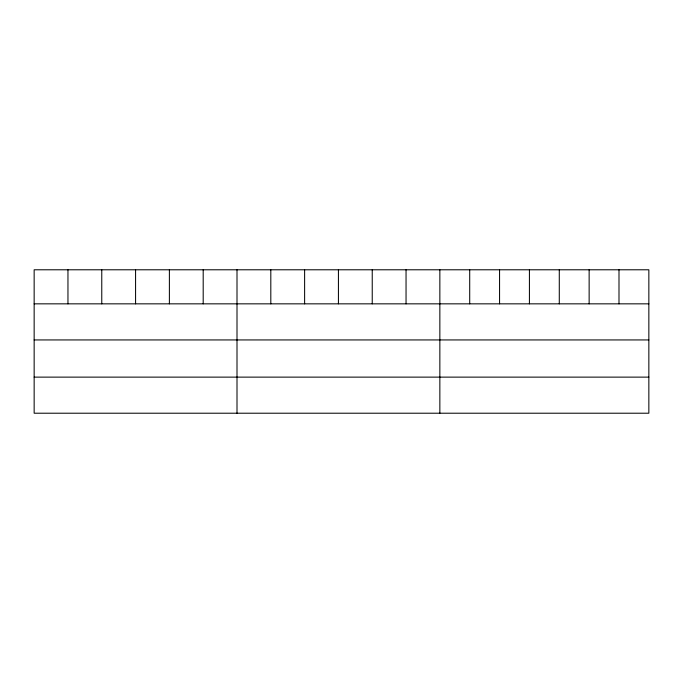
<?xml version="1.0" encoding="UTF-8"?>
<svg xmlns="http://www.w3.org/2000/svg" width="683" height="683" viewBox="0 0 683 683"><rect width="100%" height="100%" fill="white"/><g stroke="black" fill="none" stroke-linecap="round" stroke-linejoin="round"><path stroke-width="1.02" d="M648.85 303.841L648.85 413.215L34.15 413.215L34.15 269.785L648.85 269.785L648.85 303.841L34.15 303.841M34.15 339.938L648.85 339.938M34.15 377.127L648.85 377.127M618.994 269.785L618.994 303.841M589.139 269.785L589.139 303.841M559.283 269.785L559.283 303.841M529.419 269.785L529.419 303.841M499.563 269.785L499.563 303.841M469.708 269.785L469.708 303.841M439.852 269.785L439.852 413.215M406.044 269.785L406.044 303.841M372.235 269.785L372.235 303.841M338.426 269.785L338.426 303.841M304.618 269.785L304.618 303.841M270.81 269.785L270.81 303.841M237.001 269.785L237.001 413.215M203.192 269.785L203.192 303.841M169.384 269.785L169.384 303.841M135.576 269.785L135.576 303.841M101.767 269.785L101.767 303.841M67.959 269.785L67.959 303.841"/></g></svg>
